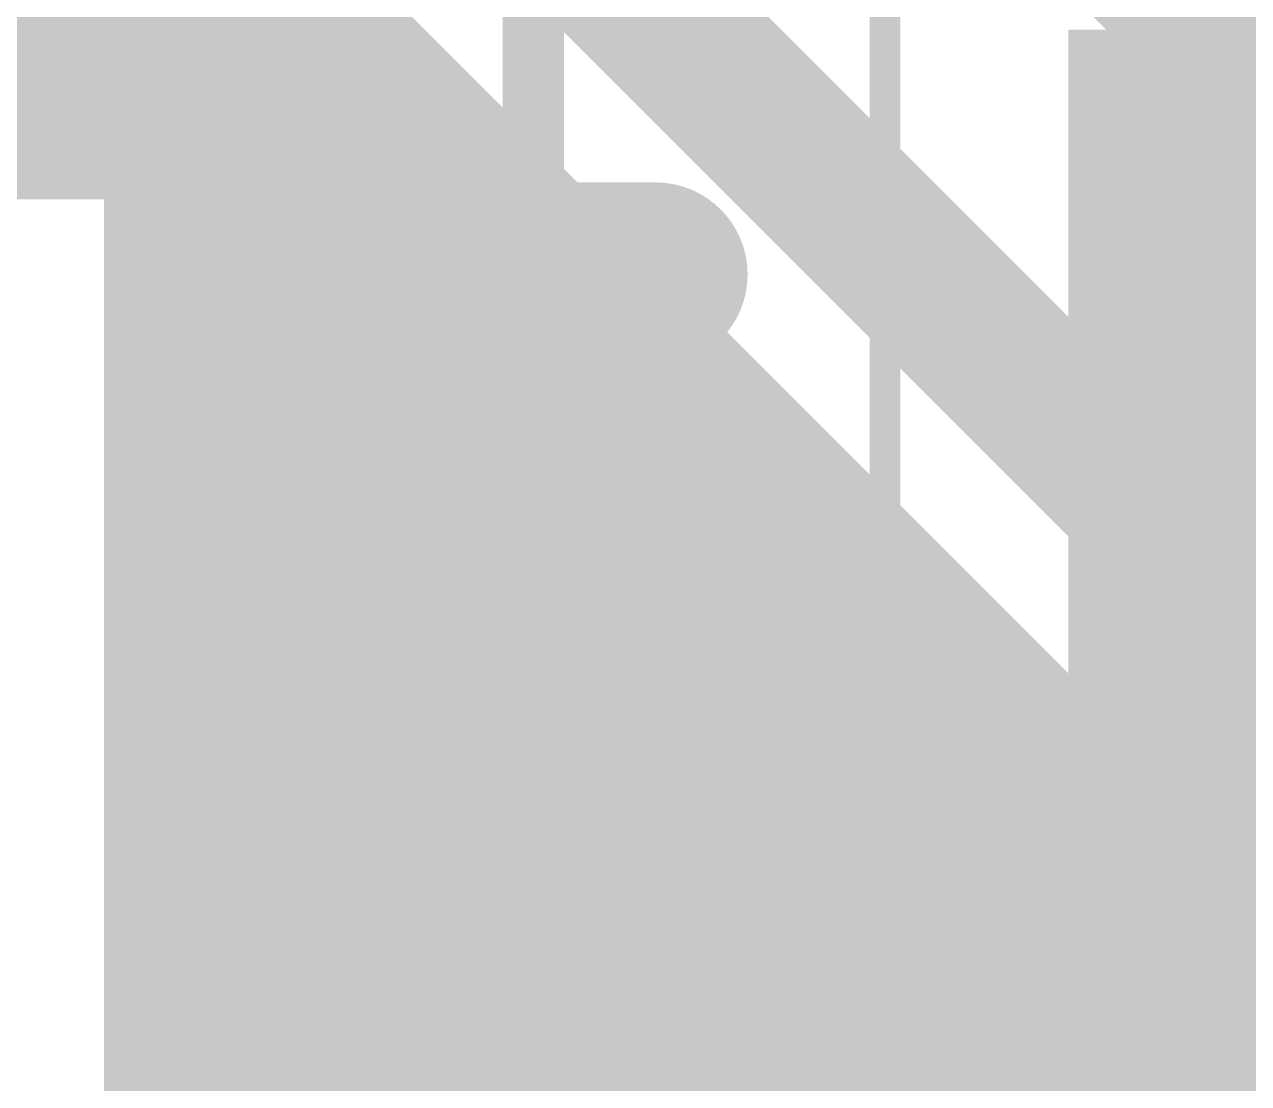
# Model space of a CAD drawing. Header units: inches. Extents: x 1.08 to 4.97, y 2.54 to 3.89.
# Drawn here: x 2.1399 to 2.2187, y 3.1251 to 3.1932 of the extents above; entities that cross this region are included whole.
import ezdxf

# ---------------------------------------------------------------- set-up
doc = ezdxf.new("R2010")
doc.units = ezdxf.units.IN
doc.header["$MEASUREMENT"] = 0
for name, color, linetype in [('Bottom', 5, 'Continuous'), ('Bottom 3D Body', 76, 'Continuous'), ('Bottom Courtyard', 56, 'Continuous'), ('Top', 1, 'Continuous'), ('Top Paste', 8, 'Continuous'), ('Top Solder', 216, 'Continuous')]:
    doc.layers.add(name, color=color, linetype=linetype)

# ---------------------------------------------------------------- blocks, each defined once
blk = doc.blocks.new('QFN50P500X500X80_HS_29N_CP2102N_64')
at = {"layer": 'Top'}
h = blk.add_hatch(color=1, dxfattribs=at)
edge = h.paths.add_edge_path()
edge.add_arc((0.106299, 0.059055), 0.004921, 270, 450)
edge.add_line((0.106299, 0.063976), (0.076772, 0.063976))
edge.add_arc((0.076772, 0.059055), 0.004921, 90, 270)
edge.add_line((0.076772, 0.054134), (0.106299, 0.054134))
h = blk.add_hatch(color=1, dxfattribs=at)
edge = h.paths.add_edge_path()
edge.add_arc((0.106299, 0.03937), 0.004921, 270, 450)
edge.add_line((0.106299, 0.044291), (0.076772, 0.044291))
edge.add_arc((0.076772, 0.03937), 0.004921, 90, 270)
edge.add_line((0.076772, 0.034449), (0.106299, 0.034449))
h = blk.add_hatch(color=1, dxfattribs=at)
edge = h.paths.add_edge_path()
edge.add_arc((0.106299, 0.019685), 0.004921, 270, 450)
edge.add_line((0.106299, 0.024606), (0.076772, 0.024606))
edge.add_arc((0.076772, 0.019685), 0.004921, 90, 270)
edge.add_line((0.076772, 0.014764), (0.106299, 0.014764))
at = {"layer": 'Top Paste'}
h = blk.add_hatch(color=8, dxfattribs=at)
edge = h.paths.add_edge_path()
edge.add_arc((0.106299, 0.059055), 0.004921, 270, 450)
edge.add_line((0.106299, 0.063976), (0.076772, 0.063976))
edge.add_arc((0.076772, 0.059055), 0.004921, 90, 270)
edge.add_line((0.076772, 0.054134), (0.106299, 0.054134))
h = blk.add_hatch(color=8, dxfattribs=at)
edge = h.paths.add_edge_path()
edge.add_arc((0.106299, 0.03937), 0.004921, 270, 450)
edge.add_line((0.106299, 0.044291), (0.076772, 0.044291))
edge.add_arc((0.076772, 0.03937), 0.004921, 90, 270)
edge.add_line((0.076772, 0.034449), (0.106299, 0.034449))
h = blk.add_hatch(color=8, dxfattribs=at)
edge = h.paths.add_edge_path()
edge.add_arc((0.106299, 0.019685), 0.004921, 270, 450)
edge.add_line((0.106299, 0.024606), (0.076772, 0.024606))
edge.add_arc((0.076772, 0.019685), 0.004921, 90, 270)
edge.add_line((0.076772, 0.014764), (0.106299, 0.014764))
at = {"layer": 'Top Solder'}
h = blk.add_hatch(color=216, dxfattribs=at)
edge = h.paths.add_edge_path()
edge.add_arc((0.106299, 0.059055), 0.005921, 270, 450)
edge.add_line((0.106299, 0.064976), (0.076772, 0.064976))
edge.add_arc((0.076772, 0.059055), 0.005921, 90, 270)
edge.add_line((0.076772, 0.053134), (0.106299, 0.053134))
h = blk.add_hatch(color=216, dxfattribs=at)
edge = h.paths.add_edge_path()
edge.add_arc((0.106299, 0.03937), 0.005921, 270, 450)
edge.add_line((0.106299, 0.045291), (0.076772, 0.045291))
edge.add_arc((0.076772, 0.03937), 0.005921, 90, 270)
edge.add_line((0.076772, 0.033449), (0.106299, 0.033449))
h = blk.add_hatch(color=216, dxfattribs=at)
edge = h.paths.add_edge_path()
edge.add_arc((0.106299, 0.019685), 0.005921, 270, 450)
edge.add_line((0.106299, 0.025606), (0.076772, 0.025606))
edge.add_arc((0.076772, 0.019685), 0.005921, 90, 270)
edge.add_line((0.076772, 0.013764), (0.106299, 0.013764))
at = {"layer": 'Bottom 3D Body'}
blk.add_lwpolyline([(0.121063, -0.121063, 0.001969, 0.001969, 0), (0.121063, 0.121063, 0.001969, 0.001969, 0)], format="xyseb", dxfattribs=at)
at = {"layer": 'Bottom Courtyard'}
blk.add_lwpolyline([(0.098425, -0.098425, 0.003937, 0.003937, 0), (0.098425, 0.098425, 0.003937, 0.003937, 0)], format="xyseb", dxfattribs=at)
blk = doc.blocks.new('R0805_66')
at = {"layer": 'Top'}
blk.add_hatch(color=1, dxfattribs=at).paths.add_polyline_path([(0.029528, -0.017716), (0.029528, -0.051181), (-0.029527, -0.051181), (-0.029527, -0.017716)])
at = {"layer": 'Top Paste'}
blk.add_hatch(color=8, dxfattribs=at).paths.add_polyline_path([(0.029528, -0.017716), (0.029528, -0.051181), (-0.029527, -0.051181), (-0.029527, -0.017716)])
at = {"layer": 'Top Solder'}
blk.add_hatch(color=216, dxfattribs=at).paths.add_polyline_path([(0.031496, -0.015748), (0.031496, -0.05315), (-0.031496, -0.05315), (-0.031496, -0.015748)])

msp = doc.modelspace()

# ---------------------------------------------------------------- hatches: boundary and pattern name
at = {"layer": 'Bottom'}
h = msp.add_hatch(color=5, dxfattribs=at)
h.paths.add_polyline_path([(2.097796, 3.249232), (2.105066, 3.246221), (2.107385, 3.246221), (2.10839, 3.245738), (2.109435, 3.245681), (2.110198, 3.245582), (2.110914, 3.245432), (2.111596, 3.245232), (2.112249, 3.244981), (2.112888, 3.244674), (2.113516, 3.244309), (2.114145, 3.243875), (2.114774, 3.243367), (2.115567, 3.242627), (2.116189, 3.242394), (2.282961, 3.075621), (2.282962, 3.075621), (2.2866, 3.073189), (2.290892, 3.072336), (2.290893, 3.072336), (2.454742, 3.072336), (2.45511, 3.068551), (2.45511, 3.068399), (2.45511, 3.031551), (2.464071, 3.031551), (2.464071, 3.019551), (2.45511, 3.019551), (2.45511, 2.982551), (2.49211, 2.982551), (2.49211, 2.991512), (2.50411, 2.991512), (2.50411, 2.982551), (2.54111, 2.982551), (2.54111, 3.019551), (2.532149, 3.019551), (2.532149, 3.031551), (2.54111, 3.031551), (2.54111, 3.068399), (2.54111, 3.068551), (2.541479, 3.072336), (2.555465, 3.072336), (2.565, 3.0628), (2.565, 2.944882), (2.534292, 2.944882), (2.530918, 2.950726), (2.523285, 2.958359), (2.513936, 2.963757), (2.503508, 2.966551), (2.492713, 2.966551), (2.482285, 2.963757), (2.472936, 2.958359), (2.465302, 2.950726), (2.461928, 2.944882), (2.429134, 2.944882), (2.429134, 2.901575), (2.409449, 2.88189), (2.229168, 2.88189), (2.22785, 2.883861), (2.22785, 2.89173), (2.224839, 2.899), (2.219275, 2.904564), (2.212005, 2.907575), (2.204137, 2.907575), (2.196867, 2.904564), (2.191303, 2.899), (2.188291, 2.89173), (2.188291, 2.883861), (2.186974, 2.88189), (2.141732, 2.88189), (2.048622, 2.975), (1.54, 2.975), (1.532339, 2.982661), (1.532339, 3.023661), (1.905661, 3.023661), (1.933, 3.051), (2.145, 3.051), (2.145, 3.182), (1.979963, 3.182), (1.951963, 3.21), (1.878064, 3.21), (1.877642, 3.209578), (1.660272, 3.208345), (1.65748, 3.211121), (1.65748, 3.249999), (2.030771, 3.249999), (2.035066, 3.24822), (2.042934, 3.24822), (2.047229, 3.249999), (2.065244, 3.249999), (2.069056, 3.248421), (2.076925, 3.248421), (2.080736, 3.249999), (2.097028, 3.249999)])
h.paths.add_polyline_path([(2.398645, 3.052685), (2.391355, 3.052685), (2.384314, 3.050798), (2.378001, 3.047153), (2.372847, 3.041999), (2.369202, 3.035686), (2.367315, 3.028645), (2.367315, 3.021355), (2.369202, 3.014314), (2.372847, 3.008001), (2.378001, 3.002846), (2.384314, 2.999202), (2.391355, 2.997315), (2.398645, 2.997315), (2.405686, 2.999202), (2.411999, 3.002846), (2.417153, 3.008001), (2.420798, 3.014314), (2.422685, 3.021355), (2.422685, 3.028645), (2.420798, 3.035686), (2.417153, 3.041999), (2.411999, 3.047153), (2.405686, 3.050798)], flags=0)
h.paths.add_polyline_path([(2.3213, 2.973283), (2.313431, 2.973283), (2.306161, 2.970271), (2.300597, 2.964707), (2.297586, 2.957438), (2.297586, 2.949569), (2.300597, 2.942299), (2.306161, 2.936735), (2.313431, 2.933724), (2.3213, 2.933724), (2.32857, 2.936735), (2.334134, 2.942299), (2.337145, 2.949569), (2.337145, 2.957438), (2.334134, 2.964707), (2.32857, 2.970271)], flags=0)
at = {"layer": 'Top'}
msp.add_hatch(color=1, dxfattribs=at).paths.add_polyline_path([(2.229803, 3.200825), (2.229853, 3.198925), (2.230003, 3.197225), (2.230253, 3.195725), (2.230603, 3.194425), (2.231053, 3.193325), (2.231603, 3.192425), (2.232253, 3.191725), (2.233003, 3.191225), (2.233853, 3.190925), (2.234803, 3.190825), (2.214803, 3.190825), (2.215753, 3.190925), (2.216603, 3.191225), (2.217353, 3.191725), (2.218003, 3.192425), (2.218553, 3.193325), (2.219003, 3.194425), (2.219353, 3.195725), (2.219603, 3.197225), (2.219753, 3.198925), (2.219803, 3.200825)])

# ---------------------------------------------------------------- linework, layer by layer
at = {"layer": 'Bottom'}
for points in [[(2.109, 3.265444, 0.01, 0.01, 0), (2.290892, 3.083551, 0.01, 0.01, 0)], [(2.164167, 3.24532, 0.01, 0.01, 0), (2.309936, 3.099551, 0.01, 0.01, 0)]]:
    msp.add_lwpolyline(points, format="xyseb", dxfattribs=at)

# ---------------------------------------------------------------- block references
msp.add_blockref('QFN50P500X500X80_HS_29N_CP2102N_64', (2.074213, 3.11811))
at = {"rotation": 270}
msp.add_blockref('R0805_66', (2.260236, 3.161417), dxfattribs=at)

doc.saveas('drawing.dxf')
